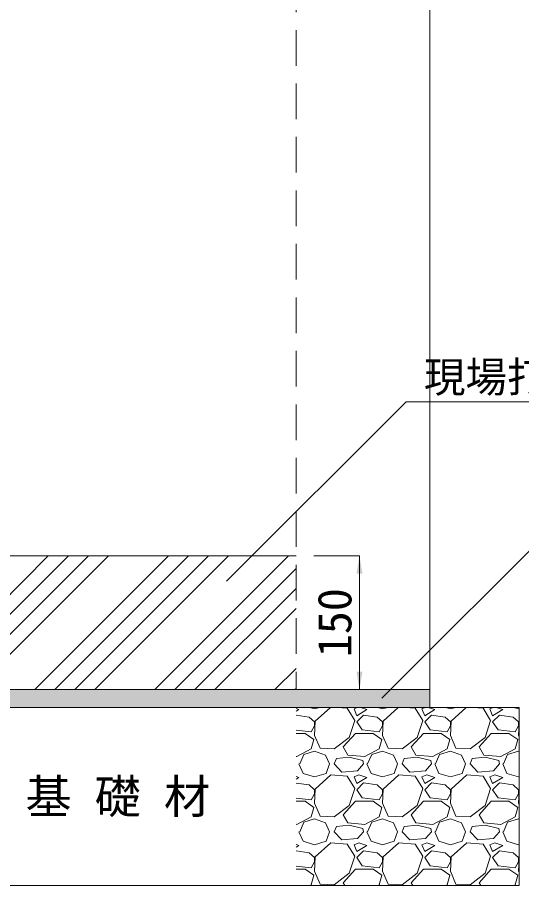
# Model space of a CAD drawing. Units: millimetres at full size; details may follow other scales. Extents: x 77366 to 106166, y -28085 to 6898.
# Drawn here: x 98153 to 98718, y 2971 to 3945 of the extents above; entities that cross this region are included whole.
import ezdxf
from ezdxf.enums import TextEntityAlignment as Align

# ---------------------------------------------------------------- set-up
doc = ezdxf.new("R2010")
doc.units = ezdxf.units.MM
doc.header["$LTSCALE"] = 50
doc.linetypes.add('USER2', pattern=[1.2, 0.8, -0.4])
for name, color, linetype, lineweight in [('ハッチング', 7, 'Continuous', 9), ('基礎', 7, 'Continuous', 5), ('寸法線', 7, 'Continuous', 13), ('引出線', 4, 'Continuous', 13), ('本体', 2, 'Continuous', 20)]:
    doc.layers.add(name, color=color, linetype=linetype, lineweight=lineweight)
doc.layers.add('モルタル', color=7, linetype='Continuous')
doc.layers.add('文字', color=7, linetype='Continuous')
doc.styles.add('ＭＳ ゴシック', font='')
doc.styles.get('ＭＳ ゴシック').set_extended_font_data('MS Gothic')

# ---------------------------------------------------------------- blocks, each defined once
blk = doc.blocks.new('filled_arrow')
at = {"color": 0, "linetype": 'Continuous', "lineweight": -2}
blk.add_solid([(7.5, 1.25), (0, 0), (7.5, -1.25)], dxfattribs=at)

msp = doc.modelspace()

# ---------------------------------------------------------------- hatches: boundary and pattern name
at = {"layer": 'ハッチング'}
h = msp.add_hatch(dxfattribs=at)
h.set_pattern_fill('USER', color=256, style=0, pattern_type=2)
h.set_pattern_definition([(45, (18624.75, 424.31), (-67.35192, 67.35192), []), (45, (18647.2, 424.31), (-67.35192, 67.35192), []), (45, (18669.65, 424.31), (-67.35192, 67.35192), []), (45, (18692.1, 424.31), (-67.35192, 67.35192), [])])
h.paths.add_polyline_path([(98065.55, 3340.78), (98065.55, 3190.78), (98465.55, 3190.78), (98465.55, 3340.78)])
at = {"layer": 'モルタル'}
msp.add_hatch(color=256, dxfattribs=at).paths.add_polyline_path([(98615.55, 3190.78), (97915.55, 3190.78), (97915.55, 3170.78), (98615.55, 3170.78)])

# ---------------------------------------------------------------- linework, layer by layer
at = {"layer": '基礎', "color": 3, "lineweight": 20}
for p, q in [((97815.55, 3170.78), (98715.55, 3170.78)), ((98715.55, 3170.78), (98715.55, 2970.78)), ((97815.55, 2970.78), (98715.55, 2970.78))]:
    msp.add_line(p, q, dxfattribs=at)
at = {"layer": '基礎'}
for p, q in [((98468.77, 3168.31), (98465.55, 3169.39)), ((98465.55, 3166.38), (98468.77, 3168.31)), ((98480.52, 3170.78), (98486.3, 3169.08)), ((98486.3, 3169.08), (98492.08, 3170.78)), ((98503.95, 3170.78), (98487.06, 3155.36)), ((98522.88, 3169.84), (98511.62, 3170.78)), ((98531.26, 3156.12), (98522.88, 3169.84)), ((98534.46, 3170.78), (98530.5, 3169.08)), ((98530.5, 3169.08), (98533.54, 3161.46)), ((98533.54, 3161.46), (98544.97, 3168.31)), ((98544.97, 3168.31), (98537.59, 3170.78)), ((98556.72, 3170.78), (98562.5, 3169.08)), ((98562.5, 3169.08), (98568.28, 3170.78)), ((98580.15, 3170.78), (98563.26, 3155.36)), ((98599.08, 3169.84), (98587.82, 3170.78)), ((98607.46, 3156.12), (98599.08, 3169.84)), ((98610.66, 3170.78), (98606.7, 3169.08)), ((98606.7, 3169.08), (98609.74, 3161.46)), ((98609.74, 3161.46), (98621.17, 3168.31)), ((98621.17, 3168.31), (98613.79, 3170.78)), ((98632.92, 3170.78), (98638.7, 3169.08)), ((98638.7, 3169.08), (98644.48, 3170.78)), ((98656.35, 3170.78), (98639.46, 3155.36)), ((98675.28, 3169.84), (98664.02, 3170.78)), ((98683.66, 3156.12), (98675.28, 3169.84)), ((98686.86, 3170.78), (98682.9, 3169.08)), ((98682.9, 3169.08), (98685.94, 3161.46)), ((98685.94, 3161.46), (98697.37, 3168.31)), ((98697.37, 3168.31), (98689.99, 3170.78)), ((98709.12, 3170.78), (98714.9, 3169.08)), ((98714.9, 3169.08), (98715.55, 3169.27)), ((98480.2, 3159.93), (98465.55, 3162.13)), ((98486.3, 3154.6), (98480.2, 3159.93)), ((98541.16, 3162.22), (98533.54, 3154.6)), ((98556.4, 3159.93), (98541.16, 3162.22)), ((98562.5, 3154.6), (98556.4, 3159.93)), ((98617.36, 3162.22), (98609.74, 3154.6)), ((98632.6, 3159.93), (98617.36, 3162.22)), ((98638.7, 3154.6), (98632.6, 3159.93)), ((98693.56, 3162.22), (98685.94, 3154.6)), ((98708.8, 3159.93), (98693.56, 3162.22)), ((98714.9, 3154.6), (98708.8, 3159.93)), ((98482.49, 3143.17), (98486.3, 3150.03)), ((98487.06, 3155.36), (98486.3, 3139.36)), ((98486.3, 3150.03), (98486.3, 3154.6)), ((98525.16, 3137.07), (98531.26, 3156.12)), ((98533.54, 3154.6), (98539.64, 3145.45)), ((98558.69, 3143.17), (98562.5, 3150.03)), ((98563.26, 3155.36), (98562.5, 3139.36)), ((98562.5, 3150.03), (98562.5, 3154.6)), ((98601.36, 3137.07), (98607.46, 3156.12)), ((98609.74, 3154.6), (98615.84, 3145.45)), ((98634.89, 3143.17), (98638.7, 3150.03)), ((98639.46, 3155.36), (98638.7, 3139.36)), ((98638.7, 3150.03), (98638.7, 3154.6)), ((98677.56, 3137.07), (98683.66, 3156.12)), ((98685.94, 3154.6), (98692.04, 3145.45)), ((98711.09, 3143.17), (98714.9, 3150.03)), ((98714.9, 3150.03), (98714.9, 3154.6)), ((98715.55, 3152.94), (98714.9, 3139.36)), ((98465.55, 3145.2), (98482.49, 3143.17)), ((98465.55, 3141.64), (98475.63, 3141.64)), ((98475.63, 3141.64), (98485.54, 3134.79)), ((98486.3, 3139.36), (98492.4, 3124.88)), ((98508.4, 3124.12), (98525.16, 3137.07)), ((98518.3, 3126.4), (98532.02, 3141.64)), ((98532.02, 3141.64), (98551.83, 3141.64)), ((98539.64, 3145.45), (98558.69, 3143.17)), ((98551.83, 3141.64), (98561.74, 3134.79)), ((98562.5, 3139.36), (98568.6, 3124.88)), ((98584.6, 3124.12), (98601.36, 3137.07)), ((98594.5, 3126.4), (98608.22, 3141.64)), ((98608.22, 3141.64), (98628.03, 3141.64)), ((98615.84, 3145.45), (98634.89, 3143.17)), ((98628.03, 3141.64), (98637.94, 3134.79)), ((98638.7, 3139.36), (98644.8, 3124.88)), ((98660.8, 3124.12), (98677.56, 3137.07)), ((98670.7, 3126.4), (98684.42, 3141.64)), ((98684.42, 3141.64), (98704.23, 3141.64)), ((98692.04, 3145.45), (98711.09, 3143.17)), ((98704.23, 3141.64), (98714.14, 3134.79)), ((98714.9, 3139.36), (98715.55, 3137.82)), ((98485.54, 3134.79), (98482.49, 3124.12)), ((98561.74, 3134.79), (98558.69, 3124.12)), ((98637.94, 3134.79), (98634.89, 3124.12)), ((98714.14, 3134.79), (98711.09, 3124.12)), ((98482.49, 3124.12), (98466.49, 3115.74)), ((98469.54, 3107.35), (98474.11, 3118.02)), ((98474.11, 3118.02), (98486.3, 3121.83)), ((98486.3, 3121.83), (98498.49, 3117.26)), ((98492.4, 3124.88), (98508.4, 3124.12)), ((98523.64, 3117.26), (98518.3, 3126.4)), ((98558.69, 3124.12), (98542.69, 3115.74)), ((98545.74, 3107.35), (98550.31, 3118.02)), ((98550.31, 3118.02), (98562.5, 3121.83)), ((98562.5, 3121.83), (98574.69, 3117.26)), ((98568.6, 3124.88), (98584.6, 3124.12)), ((98599.84, 3117.26), (98594.5, 3126.4)), ((98634.89, 3124.12), (98618.89, 3115.74)), ((98621.94, 3107.35), (98626.51, 3118.02)), ((98626.51, 3118.02), (98638.7, 3121.83)), ((98638.7, 3121.83), (98650.89, 3117.26)), ((98644.8, 3124.88), (98660.8, 3124.12)), ((98676.04, 3117.26), (98670.7, 3126.4)), ((98711.09, 3124.12), (98695.09, 3115.74)), ((98698.14, 3107.35), (98702.71, 3118.02)), ((98702.71, 3118.02), (98714.9, 3121.83)), ((98714.9, 3121.83), (98715.55, 3121.59)), ((98466.49, 3115.74), (98465.55, 3115.81)), ((98498.49, 3117.26), (98503.06, 3107.35)), ((98508.4, 3107.35), (98510.68, 3113.45)), ((98525.16, 3114.97), (98510.68, 3113.45)), ((98542.69, 3115.74), (98523.64, 3117.26)), ((98540.4, 3111.16), (98525.16, 3114.97)), ((98541.16, 3107.35), (98540.4, 3111.16)), ((98574.69, 3117.26), (98579.26, 3107.35)), ((98584.6, 3107.35), (98586.88, 3113.45)), ((98601.36, 3114.97), (98586.88, 3113.45)), ((98618.89, 3115.74), (98599.84, 3117.26)), ((98616.6, 3111.16), (98601.36, 3114.97)), ((98617.36, 3107.35), (98616.6, 3111.16)), ((98650.89, 3117.26), (98655.46, 3107.35)), ((98660.8, 3107.35), (98663.08, 3113.45)), ((98677.56, 3114.97), (98663.08, 3113.45)), ((98695.09, 3115.74), (98676.04, 3117.26)), ((98692.8, 3111.16), (98677.56, 3114.97)), ((98693.56, 3107.35), (98692.8, 3111.16)), ((98468.77, 3107.35), (98473.35, 3096.69)), ((98499.25, 3096.69), (98503.06, 3107.35)), ((98516.78, 3098.21), (98508.4, 3107.35)), ((98534.31, 3099.73), (98516.78, 3098.21)), ((98541.16, 3107.35), (98534.31, 3099.73)), ((98544.97, 3107.35), (98549.55, 3096.69)), ((98575.45, 3096.69), (98579.26, 3107.35)), ((98592.98, 3098.21), (98584.6, 3107.35)), ((98610.51, 3099.73), (98592.98, 3098.21)), ((98617.36, 3107.35), (98610.51, 3099.73)), ((98621.17, 3107.35), (98625.75, 3096.69)), ((98651.65, 3096.69), (98655.46, 3107.35)), ((98669.18, 3098.21), (98660.8, 3107.35)), ((98686.71, 3099.73), (98669.18, 3098.21)), ((98693.56, 3107.35), (98686.71, 3099.73)), ((98697.37, 3107.35), (98701.95, 3096.69)), ((98468.77, 3092.11), (98465.55, 3093.19)), ((98465.55, 3090.18), (98468.77, 3092.11)), ((98473.35, 3096.69), (98486.3, 3092.88)), ((98486.3, 3092.88), (98499.25, 3096.69)), ((98504.59, 3095.16), (98487.06, 3079.16)), ((98522.88, 3093.64), (98504.59, 3095.16)), ((98531.26, 3079.92), (98522.88, 3093.64)), ((98535.83, 3095.16), (98530.5, 3092.88)), ((98530.5, 3092.88), (98533.54, 3085.26)), ((98533.54, 3085.26), (98544.97, 3092.11)), ((98544.97, 3092.11), (98535.83, 3095.16)), ((98549.55, 3096.69), (98562.5, 3092.88)), ((98562.5, 3092.88), (98575.45, 3096.69)), ((98580.79, 3095.16), (98563.26, 3079.16)), ((98599.08, 3093.64), (98580.79, 3095.16)), ((98607.46, 3079.92), (98599.08, 3093.64)), ((98612.03, 3095.16), (98606.7, 3092.88)), ((98606.7, 3092.88), (98609.74, 3085.26)), ((98609.74, 3085.26), (98621.17, 3092.11)), ((98621.17, 3092.11), (98612.03, 3095.16)), ((98625.75, 3096.69), (98638.7, 3092.88)), ((98638.7, 3092.88), (98651.65, 3096.69)), ((98656.99, 3095.16), (98639.46, 3079.16)), ((98675.28, 3093.64), (98656.99, 3095.16)), ((98683.66, 3079.92), (98675.28, 3093.64)), ((98688.23, 3095.16), (98682.9, 3092.88)), ((98682.9, 3092.88), (98685.94, 3085.26)), ((98685.94, 3085.26), (98697.37, 3092.11)), ((98697.37, 3092.11), (98688.23, 3095.16)), ((98701.95, 3096.69), (98714.9, 3092.88)), ((98714.9, 3092.88), (98715.55, 3093.07)), ((98480.2, 3083.73), (98465.55, 3085.93)), ((98486.3, 3078.4), (98480.2, 3083.73)), ((98487.06, 3079.16), (98486.3, 3063.16)), ((98525.16, 3060.87), (98531.26, 3079.92)), ((98541.16, 3086.02), (98533.54, 3078.4)), ((98556.4, 3083.73), (98541.16, 3086.02)), ((98562.5, 3078.4), (98556.4, 3083.73)), ((98563.26, 3079.16), (98562.5, 3063.16)), ((98601.36, 3060.87), (98607.46, 3079.92)), ((98617.36, 3086.02), (98609.74, 3078.4)), ((98632.6, 3083.73), (98617.36, 3086.02)), ((98638.7, 3078.4), (98632.6, 3083.73)), ((98639.46, 3079.16), (98638.7, 3063.16)), ((98677.56, 3060.87), (98683.66, 3079.92)), ((98693.56, 3086.02), (98685.94, 3078.4)), ((98708.8, 3083.73), (98693.56, 3086.02)), ((98714.9, 3078.4), (98708.8, 3083.73)), ((98465.55, 3069), (98482.49, 3066.97)), ((98482.49, 3066.97), (98486.3, 3073.83)), ((98486.3, 3073.83), (98486.3, 3078.4)), ((98533.54, 3078.4), (98539.64, 3069.25)), ((98539.64, 3069.25), (98558.69, 3066.97)), ((98558.69, 3066.97), (98562.5, 3073.83)), ((98562.5, 3073.83), (98562.5, 3078.4)), ((98609.74, 3078.4), (98615.84, 3069.25)), ((98615.84, 3069.25), (98634.89, 3066.97)), ((98634.89, 3066.97), (98638.7, 3073.83)), ((98638.7, 3073.83), (98638.7, 3078.4)), ((98685.94, 3078.4), (98692.04, 3069.25)), ((98692.04, 3069.25), (98711.09, 3066.97)), ((98711.09, 3066.97), (98714.9, 3073.83)), ((98714.9, 3073.83), (98714.9, 3078.4)), ((98715.55, 3076.74), (98714.9, 3063.16)), ((98465.55, 3065.44), (98475.63, 3065.44)), ((98475.63, 3065.44), (98485.54, 3058.59)), ((98486.3, 3063.16), (98492.4, 3048.68)), ((98508.4, 3047.92), (98525.16, 3060.87)), ((98518.3, 3050.2), (98532.02, 3065.44)), ((98532.02, 3065.44), (98551.83, 3065.44)), ((98551.83, 3065.44), (98561.74, 3058.59)), ((98562.5, 3063.16), (98568.6, 3048.68)), ((98584.6, 3047.92), (98601.36, 3060.87)), ((98594.5, 3050.2), (98608.22, 3065.44)), ((98608.22, 3065.44), (98628.03, 3065.44)), ((98628.03, 3065.44), (98637.94, 3058.59)), ((98638.7, 3063.16), (98644.8, 3048.68)), ((98660.8, 3047.92), (98677.56, 3060.87)), ((98670.7, 3050.2), (98684.42, 3065.44)), ((98684.42, 3065.44), (98704.23, 3065.44)), ((98704.23, 3065.44), (98714.14, 3058.59)), ((98714.9, 3063.16), (98715.55, 3061.62)), ((98485.54, 3058.59), (98482.49, 3047.92)), ((98523.64, 3041.06), (98518.3, 3050.2)), ((98561.74, 3058.59), (98558.69, 3047.92)), ((98599.84, 3041.06), (98594.5, 3050.2)), ((98637.94, 3058.59), (98634.89, 3047.92)), ((98676.04, 3041.06), (98670.7, 3050.2)), ((98714.14, 3058.59), (98711.09, 3047.92)), ((98466.49, 3039.54), (98465.55, 3039.61)), ((98482.49, 3047.92), (98466.49, 3039.54)), ((98469.54, 3031.15), (98474.11, 3041.82)), ((98474.11, 3041.82), (98486.3, 3045.63)), ((98486.3, 3045.63), (98498.49, 3041.06)), ((98492.4, 3048.68), (98508.4, 3047.92)), ((98498.49, 3041.06), (98503.06, 3031.15)), ((98542.69, 3039.54), (98523.64, 3041.06)), ((98558.69, 3047.92), (98542.69, 3039.54)), ((98545.74, 3031.15), (98550.31, 3041.82)), ((98550.31, 3041.82), (98562.5, 3045.63)), ((98562.5, 3045.63), (98574.69, 3041.06)), ((98568.6, 3048.68), (98584.6, 3047.92)), ((98574.69, 3041.06), (98579.26, 3031.15)), ((98618.89, 3039.54), (98599.84, 3041.06)), ((98634.89, 3047.92), (98618.89, 3039.54)), ((98621.94, 3031.15), (98626.51, 3041.82)), ((98626.51, 3041.82), (98638.7, 3045.63)), ((98638.7, 3045.63), (98650.89, 3041.06)), ((98644.8, 3048.68), (98660.8, 3047.92)), ((98650.89, 3041.06), (98655.46, 3031.15)), ((98695.09, 3039.54), (98676.04, 3041.06)), ((98711.09, 3047.92), (98695.09, 3039.54)), ((98698.14, 3031.15), (98702.71, 3041.82)), ((98702.71, 3041.82), (98714.9, 3045.63)), ((98714.9, 3045.63), (98715.55, 3045.39)), ((98468.77, 3031.15), (98473.35, 3020.49)), ((98499.25, 3020.49), (98503.06, 3031.15)), ((98508.4, 3031.15), (98510.68, 3037.25)), ((98516.78, 3022.01), (98508.4, 3031.15)), ((98525.16, 3038.77), (98510.68, 3037.25)), ((98540.4, 3034.96), (98525.16, 3038.77)), ((98541.16, 3031.15), (98534.31, 3023.53)), ((98541.16, 3031.15), (98540.4, 3034.96)), ((98544.97, 3031.15), (98549.55, 3020.49)), ((98575.45, 3020.49), (98579.26, 3031.15)), ((98584.6, 3031.15), (98586.88, 3037.25)), ((98592.98, 3022.01), (98584.6, 3031.15)), ((98601.36, 3038.77), (98586.88, 3037.25)), ((98616.6, 3034.96), (98601.36, 3038.77)), ((98617.36, 3031.15), (98610.51, 3023.53)), ((98617.36, 3031.15), (98616.6, 3034.96)), ((98621.17, 3031.15), (98625.75, 3020.49)), ((98651.65, 3020.49), (98655.46, 3031.15)), ((98660.8, 3031.15), (98663.08, 3037.25)), ((98669.18, 3022.01), (98660.8, 3031.15)), ((98677.56, 3038.77), (98663.08, 3037.25)), ((98692.8, 3034.96), (98677.56, 3038.77)), ((98693.56, 3031.15), (98686.71, 3023.53)), ((98693.56, 3031.15), (98692.8, 3034.96)), ((98697.37, 3031.15), (98701.95, 3020.49)), ((98473.35, 3020.49), (98486.3, 3016.68)), ((98486.3, 3016.68), (98499.25, 3020.49)), ((98534.31, 3023.53), (98516.78, 3022.01)), ((98549.55, 3020.49), (98562.5, 3016.68)), ((98562.5, 3016.68), (98575.45, 3020.49)), ((98610.51, 3023.53), (98592.98, 3022.01)), ((98625.75, 3020.49), (98638.7, 3016.68)), ((98638.7, 3016.68), (98651.65, 3020.49)), ((98686.71, 3023.53), (98669.18, 3022.01)), ((98701.95, 3020.49), (98714.9, 3016.68)), ((98468.77, 3015.91), (98465.55, 3016.99)), ((98465.55, 3013.98), (98468.77, 3015.91)), ((98504.59, 3018.96), (98487.06, 3002.96)), ((98522.88, 3017.44), (98504.59, 3018.96)), ((98531.26, 3003.72), (98522.88, 3017.44)), ((98535.83, 3018.96), (98530.5, 3016.68)), ((98530.5, 3016.68), (98533.54, 3009.06)), ((98533.54, 3009.06), (98544.97, 3015.91)), ((98544.97, 3015.91), (98535.83, 3018.96)), ((98580.79, 3018.96), (98563.26, 3002.96)), ((98599.08, 3017.44), (98580.79, 3018.96)), ((98607.46, 3003.72), (98599.08, 3017.44)), ((98612.03, 3018.96), (98606.7, 3016.68)), ((98606.7, 3016.68), (98609.74, 3009.06)), ((98609.74, 3009.06), (98621.17, 3015.91)), ((98621.17, 3015.91), (98612.03, 3018.96)), ((98656.99, 3018.96), (98639.46, 3002.96)), ((98675.28, 3017.44), (98656.99, 3018.96)), ((98683.66, 3003.72), (98675.28, 3017.44)), ((98688.23, 3018.96), (98682.9, 3016.68)), ((98682.9, 3016.68), (98685.94, 3009.06)), ((98685.94, 3009.06), (98697.37, 3015.91)), ((98697.37, 3015.91), (98688.23, 3018.96)), ((98714.9, 3016.68), (98715.55, 3016.87)), ((98480.2, 3007.53), (98465.55, 3009.73)), ((98486.3, 3002.2), (98480.2, 3007.53)), ((98487.06, 3002.96), (98486.3, 2986.96)), ((98486.3, 2997.63), (98486.3, 3002.2)), ((98525.16, 2984.67), (98531.26, 3003.72)), ((98541.16, 3009.82), (98533.54, 3002.2)), ((98533.54, 3002.2), (98539.64, 2993.05)), ((98556.4, 3007.53), (98541.16, 3009.82)), ((98562.5, 3002.2), (98556.4, 3007.53)), ((98563.26, 3002.96), (98562.5, 2986.96)), ((98562.5, 2997.63), (98562.5, 3002.2)), ((98601.36, 2984.67), (98607.46, 3003.72)), ((98617.36, 3009.82), (98609.74, 3002.2)), ((98609.74, 3002.2), (98615.84, 2993.05)), ((98632.6, 3007.53), (98617.36, 3009.82)), ((98638.7, 3002.2), (98632.6, 3007.53)), ((98639.46, 3002.96), (98638.7, 2986.96)), ((98638.7, 2997.63), (98638.7, 3002.2)), ((98677.56, 2984.67), (98683.66, 3003.72)), ((98693.56, 3009.82), (98685.94, 3002.2)), ((98685.94, 3002.2), (98692.04, 2993.05)), ((98708.8, 3007.53), (98693.56, 3009.82)), ((98714.9, 3002.2), (98708.8, 3007.53)), ((98714.9, 2997.63), (98714.9, 3002.2)), ((98465.55, 2992.8), (98482.49, 2990.77)), ((98482.49, 2990.77), (98486.3, 2997.63)), ((98539.64, 2993.05), (98558.69, 2990.77)), ((98558.69, 2990.77), (98562.5, 2997.63)), ((98615.84, 2993.05), (98634.89, 2990.77)), ((98634.89, 2990.77), (98638.7, 2997.63)), ((98692.04, 2993.05), (98711.09, 2990.77)), ((98711.09, 2990.77), (98714.9, 2997.63)), ((98715.55, 3000.54), (98714.9, 2986.96)), ((98465.55, 2989.24), (98475.63, 2989.24)), ((98475.63, 2989.24), (98485.54, 2982.39)), ((98485.54, 2982.39), (98482.49, 2971.72)), ((98486.3, 2986.96), (98492.4, 2972.48)), ((98508.4, 2971.72), (98525.16, 2984.67)), ((98518.3, 2974), (98532.02, 2989.24)), ((98532.02, 2989.24), (98551.83, 2989.24)), ((98551.83, 2989.24), (98561.74, 2982.39)), ((98561.74, 2982.39), (98558.69, 2971.72)), ((98562.5, 2986.96), (98568.6, 2972.48)), ((98584.6, 2971.72), (98601.36, 2984.67)), ((98594.5, 2974), (98608.22, 2989.24)), ((98608.22, 2989.24), (98628.03, 2989.24)), ((98628.03, 2989.24), (98637.94, 2982.39)), ((98637.94, 2982.39), (98634.89, 2971.72)), ((98638.7, 2986.96), (98644.8, 2972.48)), ((98660.8, 2971.72), (98677.56, 2984.67)), ((98670.7, 2974), (98684.42, 2989.24)), ((98684.42, 2989.24), (98704.23, 2989.24)), ((98704.23, 2989.24), (98714.14, 2982.39)), ((98714.14, 2982.39), (98711.09, 2971.72)), ((98714.9, 2986.96), (98715.55, 2985.42)), ((98482.49, 2971.72), (98480.69, 2970.78)), ((98492.4, 2972.48), (98508.4, 2971.72)), ((98520.19, 2970.78), (98518.3, 2974)), ((98558.69, 2971.72), (98556.89, 2970.78)), ((98568.6, 2972.48), (98584.6, 2971.72)), ((98596.39, 2970.78), (98594.5, 2974)), ((98634.89, 2971.72), (98633.09, 2970.78)), ((98644.8, 2972.48), (98660.8, 2971.72)), ((98672.59, 2970.78), (98670.7, 2974)), ((98711.09, 2971.72), (98709.29, 2970.78))]:
    msp.add_line(p, q, dxfattribs=at)
at = {"layer": '寸法線'}
for p, q in [((98485.55, 3340.78), (98536.61, 3340.78)), ((98536.61, 3190.78), (98536.61, 3340.78)), ((98485.55, 3190.78), (98536.61, 3190.78))]:
    msp.add_line(p, q, dxfattribs=at)
at = {"layer": '引出線'}
for points in [[(98387.52, 3312.37), (98588.81, 3513.66), (99067.67, 3513.66)], [(98561.82, 3181.03), (98763.1, 3382.32), (99151.33, 3382.32)]]:
    msp.add_lwpolyline(points, dxfattribs=at)
at = {"layer": '本体', "linetype": 'USER2', "lineweight": 9}
for p, q in [((98465.55, 4290.78), (98465.55, 3190.78)), ((97915.55, 3190.78), (98615.55, 3190.78))]:
    msp.add_line(p, q, dxfattribs=at)
at = {"layer": '本体'}
for p, q in [((98615.55, 4284.78), (98615.55, 3190.78)), ((98065.55, 3340.78), (98465.55, 3340.78)), ((97915.55, 3190.78), (98615.55, 3190.78)), ((98615.55, 3190.78), (98615.55, 3170.78))]:
    msp.add_line(p, q, dxfattribs=at)

# ---------------------------------------------------------------- block references
at = {"layer": '寸法線', "xscale": 2.67, "yscale": 2.67}
for p, rotation in [((98536.61, 3340.78), 270), ((98536.61, 3190.78), 90)]:
    msp.add_blockref('filled_arrow', p, dxfattribs=dict(at, rotation=rotation))
at = {"layer": '引出線', "xscale": 0.133, "yscale": 0.133, "rotation": 45}
for p in [(98387.52, 3312.37), (98561.82, 3181.03)]:
    msp.add_blockref('filled_arrow', p, dxfattribs=at)

# ---------------------------------------------------------------- texts
at = {"layer": '寸法線', "style": 'ＭＳ ゴシック'}
msp.add_text('150', height=37.98, rotation=90, dxfattribs=at).set_placement((98508.61, 3265.78), align=Align.MIDDLE_CENTER)
at = {"layer": '引出線', "style": 'ＭＳ ゴシック'}
msp.add_text('現場打ちコンクリート', height=34.18, dxfattribs=at).set_placement((98608.81, 3558.51), align=Align.TOP_LEFT)
at = {"layer": '文字', "style": 'ＭＳ ゴシック'}
msp.add_text('基 礎 材', height=37.98, dxfattribs=at).set_placement((98265.55, 3070.78), align=Align.MIDDLE_CENTER)

doc.saveas('drawing.dxf')
